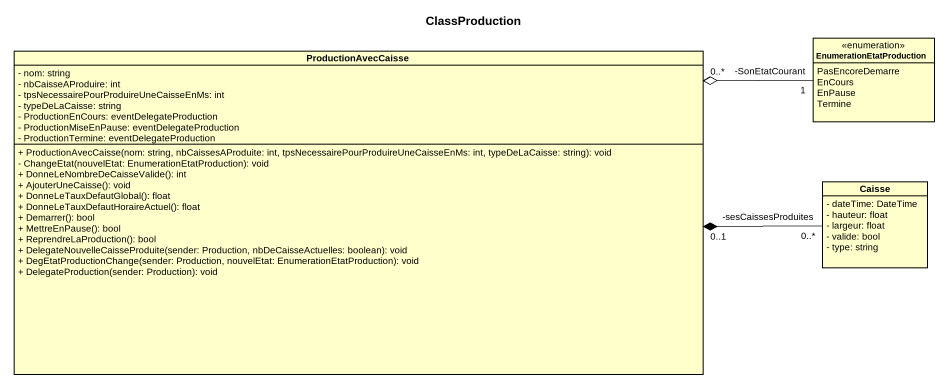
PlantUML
@startuml
title ClassProduction
hide circle
hide empty members
skinparam classAttributeIconSize 0
class ProductionAvecCaisse {
  - nom: string
  - nbCaisseAProduire: int
  - tpsNecessairePourProduireUneCaisseEnMs: int
  - typeDeLaCaisse: string
  - ProductionEnCours: eventDelegateProduction
  - ProductionMiseEnPause: eventDelegateProduction
  - ProductionTermine: eventDelegateProduction
  + ProductionAvecCaisse(nom: string, nbCaissesAProduite: int, tpsNecessairePourProduireUneCaisseEnMs: int, typeDeLaCaisse: string): void
  - ChangeEtat(nouvelEtat: EnumerationEtatProduction): void
  + DonneLeNombreDeCaisseValide(): int
  + AjouterUneCaisse(): void
  + DonneLeTauxDefautGlobal(): float
  + DonneLeTauxDefautHoraireActuel(): float
  + Demarrer(): bool
  + MettreEnPause(): bool
  + ReprendreLaProduction(): bool
  + DelegateNouvelleCaisseProduite(sender: Production, nbDeCaisseActuelles: boolean): void
  + DegEtatProductionChange(sender: Production, nouvelEtat: EnumerationEtatProduction): void
  + DelegateProduction(sender: Production): void
}
enum EnumerationEtatProduction {
  PasEncoreDemarre
  EnCours
  EnPause
  Termine
}
class Caisse {
  - dateTime: DateTime
  - hauteur: float
  - largeur: float
  - valide: bool
  - type: string
}
EnumerationEtatProduction "-SonEtatCourant\n1" -left-o "0..*" ProductionAvecCaisse
Caisse "-sesCaissesProduites\n0..*" -left-* "0..1" ProductionAvecCaisse
@enduml
